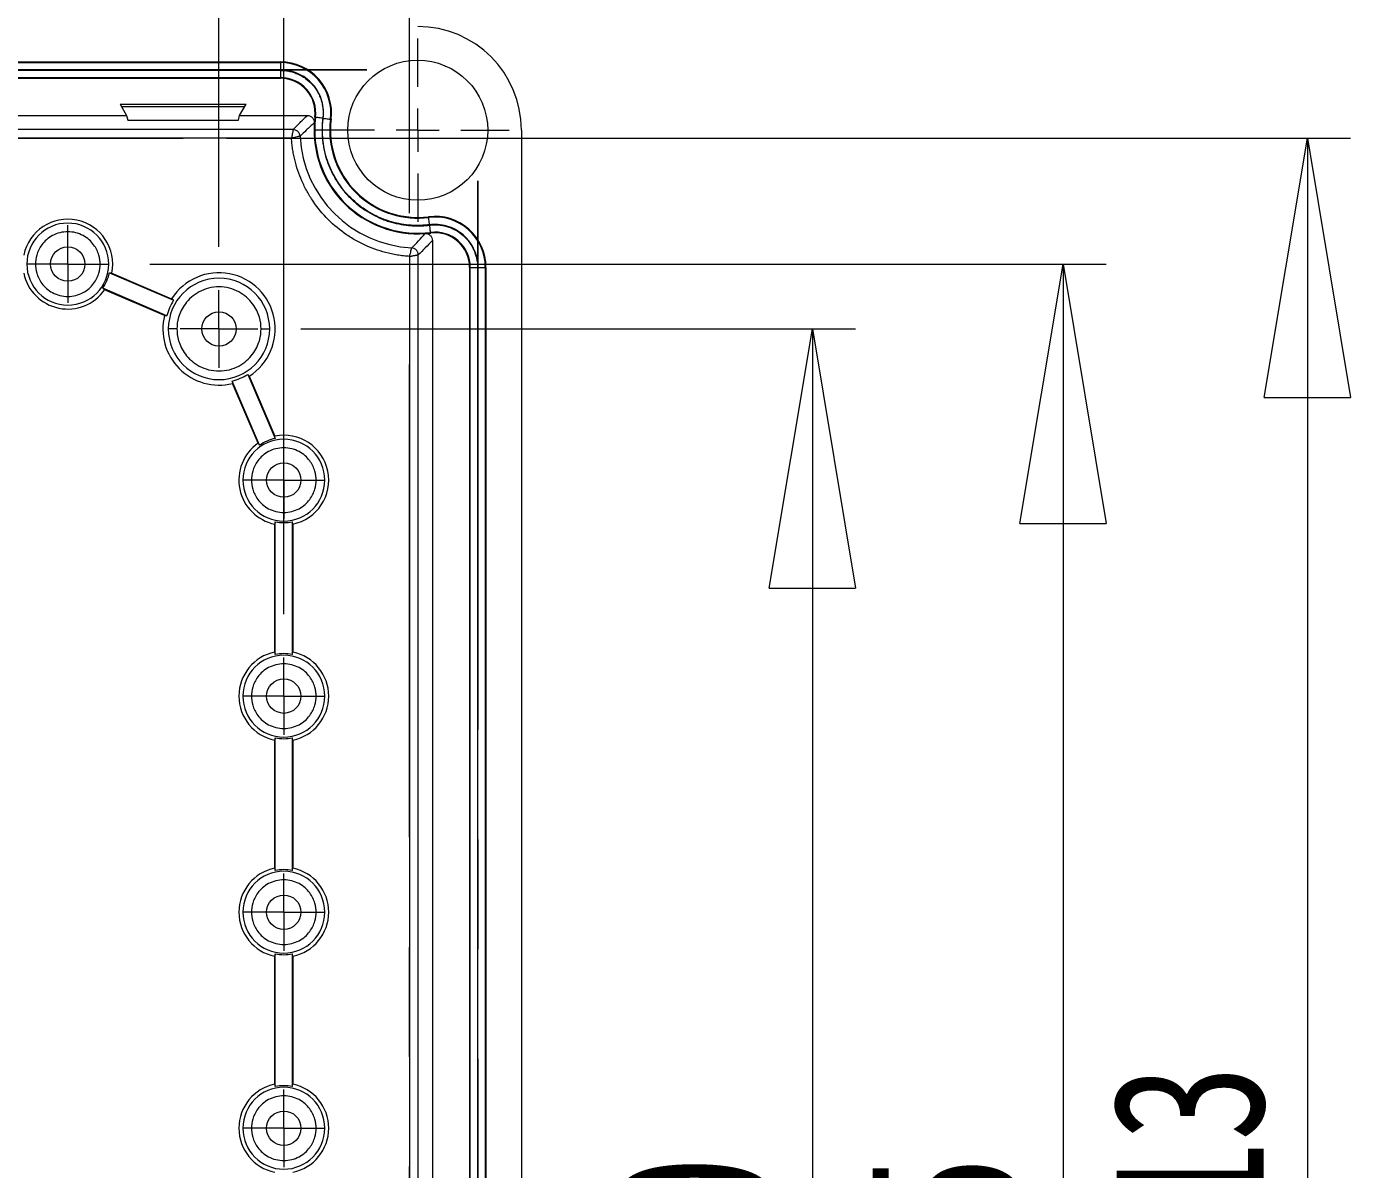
# Model space of a CAD drawing. Header units: millimetres. Extents: x 5 to 415, y 4 to 292.
# Drawn here: x 320.31 to 350.95, y 215.67 to 242.13 of the extents above; entities that cross this region are included whole.
import ezdxf

# ---------------------------------------------------------------- set-up
doc = ezdxf.new("R2010")
doc.units = ezdxf.units.MM
doc.linetypes.add('CENTERX2', pattern=[20.32, 12.7, -2.54, 2.54, -2.54])
doc.styles.add('SLDTEXTSTYLE0', font='TXT', dxfattribs={"width": 0.75})
doc.dimstyles.new('SLDDIMSTYLE0', dxfattribs={"dimtxt": 3.5, "dimasz": 6, "dimexe": 0, "dimexo": 0.0625, "dimgap": 0.875, "dimtad": 1, "dimlfac": 5, "dimrnd": 1e-09, "dimzin": 12, "dimdsep": 46, "dimtxsty": 'SLDTEXTSTYLE0', "dimblk1": 'CLOSED', "dimblk2": 'CLOSED', "dimsah": 1, "dimcen": 0.09, "dimadec": 0, "dimazin": 3, "dimtfac": 1, "dimtofl": 0, "dimtmove": 0, "dimatfit": 3, "dimldrblk": 'CLOSED', "dimfxl": 1, "dimfrac": 2, "dimtolj": 1, "dimtzin": 12, "dimarcsym": 0})

# ---------------------------------------------------------------- blocks, each defined once
blk = doc.blocks.new('_CLOSED')
at = {"color": 0, "linetype": 'ByBlock', "lineweight": -2}
for p, q in [((-1, 0.166667), (0, 0)), ((-1, 0.166667), (-1, -0.166667)), ((0, 0), (-1, -0.166667)), ((0, 0), (-1, 0))]:
    blk.add_line(p, q, dxfattribs=at)
blk = doc.blocks.new('_D_2')
at = {"color": 7, "linetype": 'Continuous', "lineweight": 0}
for p, q in [((278.349, 237.81), (278.349, 254.452)), ((329.174, 237.81), (329.174, 254.452)), ((278.349, 253.452), (329.174, 253.452))]:
    blk.add_line(p, q, dxfattribs=at)
at = {"color": 7, "linetype": 'Continuous', "lineweight": 0, "xscale": 6, "yscale": 6, "rotation": 180.0000000000004}
blk.add_blockref('_CLOSED', (278.349, 253.452, 7.27), dxfattribs=at)
at = {"color": 7, "linetype": 'Continuous', "lineweight": 0, "xscale": 6, "yscale": 6}
blk.add_blockref('_CLOSED', (329.174, 253.452, 7.27), dxfattribs=at)
at = {"color": 7, "linetype": 'Continuous', "lineweight": 0, "insert": (296.944, 257.964), "char_height": 3.5, "attachment_point": 1, "style": 'SLDTEXTSTYLE0'}
blk.add_mtext('254.13', dxfattribs=at)
blk = doc.blocks.new('_D_3')
at = {"color": 7, "linetype": 'Continuous', "lineweight": 0}
for p, q in [((324.935, 239.544), (350.954, 239.544)), ((349.954, 239.544), (349.954, 188.719)), ((324.935, 188.719), (350.954, 188.719))]:
    blk.add_line(p, q, dxfattribs=at)
at = {"color": 7, "linetype": 'Continuous', "lineweight": 0, "xscale": 6, "yscale": 6}
for p, rotation in [((349.954, 239.544, 7.27), 90.0000000000004), ((349.954, 188.719, 7.27), 270.0000000000004)]:
    blk.add_blockref('_CLOSED', p, dxfattribs=dict(at, rotation=rotation))
at = {"color": 7, "linetype": 'Continuous', "lineweight": 0, "insert": (345.442, 207.397), "char_height": 3.5, "attachment_point": 1, "rotation": 90, "style": 'SLDTEXTSTYLE0'}
blk.add_mtext('254.13', dxfattribs=at)
blk = doc.blocks.new('_D_4')
at = {"color": 7, "linetype": 'Continuous', "lineweight": 0}
for p, q in [((281.261, 228.529), (281.261, 249.833)), ((326.261, 228.529), (326.261, 249.833)), ((281.261, 248.833), (326.261, 248.833))]:
    blk.add_line(p, q, dxfattribs=at)
at = {"color": 7, "linetype": 'Continuous', "lineweight": 0, "xscale": 6, "yscale": 6, "rotation": 180.0000000000004}
blk.add_blockref('_CLOSED', (281.261, 248.833, 7.27), dxfattribs=at)
at = {"color": 7, "linetype": 'Continuous', "lineweight": 0, "xscale": 6, "yscale": 6}
blk.add_blockref('_CLOSED', (326.261, 248.833, 7.27), dxfattribs=at)
at = {"color": 7, "linetype": 'Continuous', "lineweight": 0, "insert": (300.177, 253.345), "char_height": 3.5, "attachment_point": 1, "style": 'SLDTEXTSTYLE0'}
blk.add_mtext('225', dxfattribs=at)
blk = doc.blocks.new('_D_5')
at = {"color": 7, "linetype": 'Continuous', "lineweight": 0}
for p, q in [((282.761, 237.029), (282.761, 245.043)), ((324.761, 237.029), (324.761, 245.043)), ((282.761, 244.043), (324.761, 244.043))]:
    blk.add_line(p, q, dxfattribs=at)
at = {"color": 7, "linetype": 'Continuous', "lineweight": 0, "xscale": 6, "yscale": 6, "rotation": 180.0000000000004}
blk.add_blockref('_CLOSED', (282.761, 244.043, 7.27), dxfattribs=at)
at = {"color": 7, "linetype": 'Continuous', "lineweight": 0, "xscale": 6, "yscale": 6}
blk.add_blockref('_CLOSED', (324.761, 244.043, 7.27), dxfattribs=at)
at = {"color": 7, "linetype": 'Continuous', "lineweight": 0, "insert": (300.177, 248.555), "char_height": 3.5, "attachment_point": 1, "style": 'SLDTEXTSTYLE0'}
blk.add_mtext('210', dxfattribs=at)
blk = doc.blocks.new('_D_6')
at = {"color": 7, "linetype": 'Continuous', "lineweight": 0}
for p, q in [((323.159, 236.631), (345.301, 236.631)), ((344.301, 236.631), (344.301, 191.631)), ((323.159, 191.631), (345.301, 191.631))]:
    blk.add_line(p, q, dxfattribs=at)
at = {"color": 7, "linetype": 'Continuous', "lineweight": 0, "xscale": 6, "yscale": 6}
for p, rotation in [((344.301, 236.631, 7.27), 90.0000000000004), ((344.301, 191.631, 7.27), 270.0000000000004)]:
    blk.add_blockref('_CLOSED', p, dxfattribs=dict(at, rotation=rotation))
at = {"color": 7, "linetype": 'Continuous', "lineweight": 0, "insert": (339.789, 210.63), "char_height": 3.5, "attachment_point": 1, "rotation": 90, "style": 'SLDTEXTSTYLE0'}
blk.add_mtext('225', dxfattribs=at)
blk = doc.blocks.new('_D_7')
at = {"color": 7, "linetype": 'Continuous', "lineweight": 0}
for p, q in [((326.659, 235.131), (339.496, 235.131)), ((338.496, 235.131), (338.496, 193.131)), ((326.659, 193.131), (339.496, 193.131))]:
    blk.add_line(p, q, dxfattribs=at)
at = {"color": 7, "linetype": 'Continuous', "lineweight": 0, "xscale": 6, "yscale": 6}
for p, rotation in [((338.496, 235.131, 7.27), 90.0000000000004), ((338.496, 193.131, 7.27), 270.0000000000004)]:
    blk.add_blockref('_CLOSED', p, dxfattribs=dict(at, rotation=rotation))
at = {"color": 7, "linetype": 'Continuous', "lineweight": 0, "insert": (333.984, 210.63), "char_height": 3.5, "attachment_point": 1, "rotation": 90, "style": 'SLDTEXTSTYLE0'}
blk.add_mtext('210', dxfattribs=at)
blk = doc.blocks.new('SW_CENTERMARKSYMBOL_5')
at = {"color": 0, "linetype": 'Continuous', "lineweight": 0}
for p, q in [((0, 1), (0, 2.12)), ((0, 0), (0, 0.5)), ((-1, 0), (-2.12, 0)), ((0, 0), (-0.5, 0)), ((0, 0), (0, -0.5)), ((0, 0), (0.5, 0)), ((1, 0), (2.12, 0)), ((0, -1), (0, -2.12))]:
    blk.add_line(p, q, dxfattribs=at)
blk = doc.blocks.new('SW_CENTERMARKSYMBOL_37')
at = {"color": 0, "linetype": 'Continuous', "lineweight": 0}
for p, q in [((0, 0.5), (0, 0.898)), ((0, 0), (0, 0.5)), ((-0.5, 0), (-0.898, 0)), ((0, 0), (-0.5, 0)), ((0, 0), (0, -0.5)), ((0, 0), (0.5, 0)), ((0.5, 0), (0.898, 0)), ((0, -0.5), (0, -0.898))]:
    blk.add_line(p, q, dxfattribs=at)
blk = doc.blocks.new('SW_CENTERMARKSYMBOL_38')
at = {"color": 0, "linetype": 'Continuous', "lineweight": 0}
for p, q in [((0, 0.5), (0, 0.898)), ((0, 0), (0, 0.5)), ((-0.5, 0), (-0.898, 0)), ((0, 0), (-0.5, 0)), ((0, 0), (0, -0.5)), ((0, 0), (0.5, 0)), ((0.5, 0), (0.898, 0)), ((0, -0.5), (0, -0.898))]:
    blk.add_line(p, q, dxfattribs=at)
blk = doc.blocks.new('SW_CENTERMARKSYMBOL_39')
at = {"color": 0, "linetype": 'Continuous', "lineweight": 0}
for p, q in [((0, 0.5), (0, 0.898)), ((0, 0), (0, 0.5)), ((-0.5, 0), (-0.898, 0)), ((0, 0), (-0.5, 0)), ((0, 0), (0, -0.5)), ((0, 0), (0.5, 0)), ((0.5, 0), (0.898, 0)), ((0, -0.5), (0, -0.898))]:
    blk.add_line(p, q, dxfattribs=at)
blk = doc.blocks.new('SW_CENTERMARKSYMBOL_40')
at = {"color": 0, "linetype": 'Continuous', "lineweight": 0}
for p, q in [((0, 0.5), (0, 0.898)), ((0, 0), (0, 0.5)), ((-0.5, 0), (-0.898, 0)), ((0, 0), (-0.5, 0)), ((0, 0), (0, -0.5)), ((0, 0), (0.5, 0)), ((0.5, 0), (0.898, 0)), ((0, -0.5), (0, -0.898))]:
    blk.add_line(p, q, dxfattribs=at)
blk = doc.blocks.new('SW_CENTERMARKSYMBOL_41')
at = {"color": 0, "linetype": 'Continuous', "lineweight": 0}
for p, q in [((0, 0.5), (0, 0.898)), ((0, 0), (0, 0.5)), ((-0.5, 0), (-0.898, 0)), ((0, 0), (-0.5, 0)), ((0, 0), (0, -0.5)), ((0, 0), (0.5, 0)), ((0.5, 0), (0.898, 0)), ((0, -0.5), (0, -0.898))]:
    blk.add_line(p, q, dxfattribs=at)
blk = doc.blocks.new('SW_CENTERMARKSYMBOL_42')
at = {"color": 0, "linetype": 'Continuous', "lineweight": 0}
for p, q in [((0, 0.5), (0, 0.898)), ((0, 0), (0, 0.5)), ((-0.5, 0), (-0.898, 0)), ((0, 0), (-0.5, 0)), ((0, 0), (0, -0.5)), ((0, 0), (0.5, 0)), ((0.5, 0), (0.898, 0)), ((0, -0.5), (0, -0.898))]:
    blk.add_line(p, q, dxfattribs=at)

msp = doc.modelspace()

# ---------------------------------------------------------------- linework, layer by layer
at = {"color": 7, "linetype": 'Continuous', "lineweight": 15}
for p, q in [((281.3363, 241.3111), (326.1865, 241.3111)), ((281.3363, 241.2959), (326.1865, 241.2959)), ((326.1865, 241.2959), (326.1865, 241.3111)), ((326.1865, 241.2959), (326.1865, 241.126)), ((326.1865, 241.126), (281.3363, 241.126)), ((281.3363, 241.1163), (326.1865, 241.1163)), ((326.1865, 240.9464), (281.3363, 240.9464)), ((281.3363, 240.9311), (326.1865, 240.9311)), ((326.1865, 241.1163), (326.1865, 240.9464)), ((326.1865, 240.9464), (326.1865, 240.9311)), ((322.4706, 240.3311), (325.3895, 240.3311)), ((322.4706, 240.3311), (322.6207, 240.0711)), ((325.2393, 240.0711), (325.3895, 240.3311)), ((284.902, 240.0711), (322.6207, 240.0711)), ((322.5009, 240.2788), (325.3592, 240.2788)), ((322.6207, 240.0711), (322.651, 239.9664)), ((325.2091, 239.9664), (325.2393, 240.0711)), ((325.2393, 240.0711), (326.8077, 240.0711)), ((326.9802, 240.0311), (326.9953, 240.0292)), ((327.3572, 239.9836), (327.3421, 239.9855)), ((326.4777, 239.7436), (281.0451, 239.7436)), ((322.651, 239.9664), (325.2091, 239.9664)), ((331.7614, 239.7311), (331.7614, 188.5311)), ((326.4399, 239.5437), (281.0829, 239.5437)), ((329.6158, 237.7119), (329.6139, 237.727)), ((329.6595, 237.3651), (329.6614, 237.35)), ((329.7014, 237.1775), (329.7014, 191.0848)), ((329.1739, 236.8097), (329.1739, 191.4526)), ((329.3739, 191.4149), (329.3739, 236.8474)), ((322.2803, 236.4229), (322.225, 236.4315)), ((322.225, 236.4315), (323.7094, 235.7953)), ((322.2803, 236.4229), (323.6649, 235.8295)), ((330.5614, 236.5562), (330.5614, 191.706)), ((330.5614, 236.5562), (330.5766, 236.5562)), ((330.5766, 191.706), (330.5766, 236.5562)), ((330.5766, 236.5562), (330.7465, 236.5562)), ((330.7465, 236.5562), (330.7465, 191.706)), ((330.7563, 191.706), (330.7563, 236.5562)), ((330.7563, 236.5562), (330.9262, 236.5562)), ((330.9262, 236.5562), (330.9262, 191.706)), ((330.9414, 236.5562), (330.9262, 236.5562)), ((330.9414, 236.5562), (330.9414, 191.706)), ((322.0705, 236.0711), (322.1149, 236.0369)), ((323.555, 235.4349), (322.0705, 236.0711)), ((323.4995, 235.4435), (322.1149, 236.0369)), ((323.7094, 235.7953), (323.6649, 235.8295)), ((323.4995, 235.4435), (323.555, 235.4349)), ((325.0651, 233.9247), (325.0737, 233.8692)), ((325.7013, 232.4403), (325.0651, 233.9247)), ((325.6671, 232.4846), (325.0737, 233.8692)), ((325.4598, 234.0347), (325.4255, 234.0792)), ((325.4255, 234.0792), (326.0617, 232.5947)), ((325.4598, 234.0347), (326.0532, 232.6501)), ((326.0617, 232.5947), (326.0532, 232.6501)), ((325.6671, 232.4846), (325.7013, 232.4403)), ((326.0653, 230.6668), (326.0514, 230.6126)), ((326.0514, 227.6497), (326.0514, 230.6126)), ((326.0653, 227.5955), (326.0653, 230.6668)), ((326.4714, 230.6126), (326.4574, 230.6668)), ((326.4574, 230.6668), (326.4574, 227.5955)), ((326.4714, 230.6126), (326.4714, 227.6497)), ((326.0514, 227.6497), (326.0653, 227.5955)), ((326.4574, 227.5955), (326.4714, 227.6497)), ((326.0653, 225.6668), (326.0514, 225.6126)), ((326.0514, 222.6497), (326.0514, 225.6126)), ((326.0653, 222.5955), (326.0653, 225.6668)), ((326.4714, 225.6126), (326.4574, 225.6668)), ((326.4574, 225.6668), (326.4574, 222.5955)), ((326.4714, 225.6126), (326.4714, 222.6497)), ((326.0514, 222.6497), (326.0653, 222.5955)), ((326.4574, 222.5955), (326.4714, 222.6497)), ((326.0653, 220.6668), (326.0514, 220.6126)), ((326.0514, 217.6497), (326.0514, 220.6126)), ((326.0653, 217.5955), (326.0653, 220.6668)), ((326.4714, 220.6126), (326.4574, 220.6668)), ((326.4574, 220.6668), (326.4574, 217.5955)), ((326.4714, 220.6126), (326.4714, 217.6497)), ((326.0514, 217.6497), (326.0653, 217.5955)), ((326.4574, 217.5955), (326.4714, 217.6497))]:
    msp.add_line(p, q, dxfattribs=at)
at = {"color": 7, "linetype": 'CENTERX2', "lineweight": 0}
for p, q in [((328.1865, 241.126), (279.3363, 241.126)), ((328.1865, 241.1163), (279.3363, 241.1163)), ((292.6745, 239.5437), (323.935, 239.5437)), ((330.7465, 238.5562), (330.7465, 189.706)), ((330.7563, 238.5562), (330.7563, 189.706)), ((329.1739, 203.0443), (329.1739, 234.3048))]:
    msp.add_line(p, q, dxfattribs=at)
at = {"color": 7, "linetype": 'Continuous', "lineweight": 15}
for centre, radius in [((329.3614, 239.7311), 1.62), ((321.2614, 236.6311), 0.3976), ((324.7614, 235.1311), 0.3976), ((326.2614, 231.6311), 0.3976), ((326.2614, 226.6311), 0.3976), ((326.2614, 221.6311), 0.3976), ((326.2614, 216.6311), 0.3976)]:
    msp.add_circle(centre, radius, dxfattribs=at)
for centre, radius, start, end in [((329.3614, 239.7311), 2.4, 0, 90), ((326.1865, 240.1311), 1.18, 352.81924, 90), ((326.1865, 240.1311), 1.1648, 352.81924, 90), ((326.1865, 240.1311), 0.8152, 352.81924, 90), ((326.1865, 240.1311), 0.8, 352.81924, 90), ((329.3614, 239.7311), 2.4, 172.81924, 175.96746), ((329.3614, 239.7311), 2.3848, 172.81924, 180), ((329.3614, 239.7311), 2.0352, 172.81924, 180), ((329.3614, 239.7311), 2.02, 172.81924, 277.18076), ((329.3614, 239.7311), 2.4, 175.96748, 274.03252), ((329.3614, 239.7311), 2.3848, 180, 277.18076), ((329.3614, 239.7311), 2.0352, 180, 277.18076), ((329.3614, 239.7311), 2.7275, 182.92795, 267.07205), ((321.2614, 236.6311), 1.04, 348.45085, 168.35056), ((321.2614, 236.6311), 0.9481, 360, 180), ((329.7614, 236.5562), 1.18, 360, 97.18076), ((329.7614, 236.5562), 1.1648, 360, 97.18076), ((329.3614, 239.7311), 2.4, 274.03252, 277.18076), ((329.7614, 236.5562), 0.8152, 0, 97.18076), ((329.7614, 236.5562), 0.8, 0, 97.18076), ((321.2614, 236.6311), 0.9481, 180, 360), ((321.2614, 236.6311), 1.04, 191.64944, 325.15197), ((321.2614, 236.6311), 0.9841, 325.31055, 348.29227), ((324.7614, 235.1311), 1.1732, 360, 180), ((324.7614, 235.1311), 1.3, 302.4948, 147.5052), ((324.7614, 235.1311), 1.2441, 147.73508, 165.86774), ((324.7614, 235.1311), 1.3, 166.09761, 283.90239), ((324.7614, 235.1311), 1.1732, 180, 360), ((324.7614, 235.1311), 1.2441, 284.13226, 302.26492), ((326.2614, 231.6311), 1.04, 281.64944, 101.54915), ((326.2614, 231.6311), 1.04, 124.84803, 258.35056), ((326.2614, 231.6311), 0.9481, 360, 180), ((326.2614, 231.6311), 0.9841, 101.70773, 124.68945), ((326.2614, 231.6311), 0.9481, 180, 360), ((326.2614, 231.6311), 0.9841, 258.50914, 281.49086), ((326.2614, 226.6311), 1.04, 101.64944, 258.35056), ((326.2614, 226.6311), 0.9481, 360, 180), ((326.2614, 226.6311), 0.9841, 78.50914, 101.49086), ((326.2614, 226.6311), 1.04, 281.64944, 78.35056), ((326.2614, 226.6311), 0.9481, 180, 360), ((326.2614, 226.6311), 0.9841, 258.50914, 281.49086), ((326.2614, 221.6311), 1.04, 101.64944, 258.35056), ((326.2614, 221.6311), 0.9481, 360, 180), ((326.2614, 221.6311), 0.9841, 78.50914, 101.49086), ((326.2614, 221.6311), 1.04, 281.64944, 78.35056), ((326.2614, 221.6311), 0.9481, 180, 360), ((326.2614, 221.6311), 0.9841, 258.50914, 281.49086), ((326.2614, 216.6311), 1.04, 101.64944, 258.35056), ((326.2614, 216.6311), 0.9841, 78.50914, 101.49086), ((326.2614, 216.6311), 1.04, 281.64944, 78.35056), ((326.2614, 216.6311), 0.9481, 360, 180), ((326.2614, 216.6311), 0.9481, 180, 360)]:
    msp.add_arc(centre, radius, start, end, dxfattribs=at)
for points, knots in [([(327.1736, 240.0068), (327.1813, 240.0685), (327.1836, 240.1336), (327.1742, 240.2676), (327.1626, 240.3364), (327.1234, 240.4734), (327.0958, 240.5414), (327.0252, 240.6713), (326.9821, 240.7331), (326.8831, 240.8453), (326.8272, 240.8958), (326.7072, 240.9821), (326.6431, 241.0179), (326.5122, 241.0739), (326.4453, 241.0941), (326.3135, 241.1202), (326.2487, 241.126), (326.1865, 241.126)], [0, 0, 0, 0, 0.125, 0.125, 0.25, 0.25, 0.375, 0.375, 0.5, 0.5, 0.625, 0.625, 0.75, 0.75, 0.875, 0.875, 1, 1, 1, 1]), ([(326.1865, 241.1163), (326.1993, 241.1161), (326.225, 241.1158), (326.2634, 241.1135), (326.3016, 241.1098), (326.3397, 241.1045), (326.3987, 241.0941), (326.4778, 241.0741), (326.5761, 241.038), (326.6715, 240.9909), (326.7944, 240.9123), (326.9316, 240.7883), (327.0375, 240.6367), (327.1001, 240.505), (327.1349, 240.4044), (327.1585, 240.3023), (327.1694, 240.2129), (327.1722, 240.1359), (327.1707, 240.0718), (327.1661, 240.0293), (327.1639, 240.008)], [0, 0, 0, 0, 0.0230759, 0.046094, 0.0690893, 0.092097, 0.115152, 0.1767311, 0.2383741, 0.302987, 0.3676641, 0.5000063, 0.6323485, 0.6969614, 0.7616385, 0.8232176, 0.8848606, 0.9232243, 0.9615498, 1, 1, 1, 1]), ([(326.4777, 239.7436), (326.4996, 239.7665), (326.5428, 239.8118), (326.6089, 239.8789), (326.6749, 239.9444), (326.7408, 240.0083), (326.7856, 240.0504), (326.8077, 240.0711)], [0, 0, 0, 0, 0.2097141, 0.4145711, 0.6145711, 0.809714, 1, 1, 1, 1]), ([(326.8077, 240.0711), (326.8298, 240.0711), (326.8515, 240.0666), (326.8916, 240.0491), (326.9099, 240.0362), (326.9396, 240.0043), (326.9512, 239.9852), (326.9658, 239.9441), (326.9689, 239.9219), (326.9673, 239.8999)], [0, 0, 0, 0, 0.25, 0.25, 0.5, 0.5, 0.75, 0.75, 1, 1, 1, 1]), ([(327.1639, 240.008), (327.1443, 240.0105), (327.1233, 240.0131), (327.0826, 240.0182), (327.063, 240.0207), (327.0304, 240.0248), (327.0174, 240.0265), (327.0002, 240.0286), (326.996, 240.0292), (326.9953, 240.0292)], [0, 0, 0, 0, 0.25, 0.25, 0.5, 0.5, 0.75, 0.75, 1, 1, 1, 1]), ([(327.1639, 240.008), (327.1612, 239.985), (327.1558, 239.9391), (327.1505, 239.8699), (327.1471, 239.8006), (327.1467, 239.7543), (327.1465, 239.7311)], [0, 0, 0, 0, 0.2501225, 0.5, 0.7498775, 1, 1, 1, 1]), ([(327.1563, 239.7311), (327.1565, 239.7542), (327.1569, 239.8002), (327.1603, 239.8693), (327.1655, 239.9381), (327.1709, 239.9839), (327.1736, 240.0068)], [0, 0, 0, 0, 0.2501225, 0.5, 0.7498775, 1, 1, 1, 1]), ([(327.1736, 240.0068), (327.1931, 240.0043), (327.2141, 240.0017), (327.2548, 239.9966), (327.2744, 239.9941), (327.3071, 239.99), (327.32, 239.9883), (327.3372, 239.9862), (327.3414, 239.9856), (327.3421, 239.9855)], [0, 0, 0, 0, 0.25, 0.25, 0.5, 0.5, 0.75, 0.75, 1, 1, 1, 1]), ([(326.4777, 239.7436), (326.4776, 239.7434), (326.4775, 239.7429), (326.477, 239.7401), (326.4762, 239.7358), (326.475, 239.7298), (326.4731, 239.7195), (326.4697, 239.7018), (326.4647, 239.6752), (326.4588, 239.6444), (326.4531, 239.6141), (326.4467, 239.5799), (326.4424, 239.5571), (326.4399, 239.5437)], [0, 0, 0, 0, 0.0567392, 0.1139451, 0.1716337, 0.2298205, 0.2885208, 0.4134856, 0.5459618, 0.6555722, 0.7780548, 0.869209, 1, 1, 1, 1]), ([(326.6374, 239.5918), (326.6365, 239.6102), (326.6322, 239.6297), (326.6156, 239.6671), (326.6033, 239.6849), (326.5724, 239.7143), (326.554, 239.7257), (326.5157, 239.7404), (326.496, 239.7436), (326.4777, 239.7436)], [0, 0, 0, 0, 0.25, 0.25, 0.5, 0.5, 0.75, 0.75, 1, 1, 1, 1]), ([(327.1465, 239.7311), (327.1268, 239.7311), (327.1057, 239.7311), (327.0646, 239.7311), (327.0449, 239.7311), (327.0119, 239.7311), (326.9988, 239.7311), (326.9815, 239.7311), (326.9773, 239.7311), (326.9766, 239.7311)], [0, 0, 0, 0, 0.25, 0.25, 0.5, 0.5, 0.75, 0.75, 1, 1, 1, 1]), ([(327.1465, 239.7311), (327.1467, 239.7105), (327.147, 239.6693), (327.1497, 239.6076), (327.1539, 239.546), (327.16, 239.4846), (327.1677, 239.4234), (327.1771, 239.3624), (327.1984, 239.246), (327.2413, 239.0762), (327.3084, 238.8935), (327.3742, 238.7506), (327.4497, 238.6074), (327.5599, 238.4348), (327.7157, 238.2418), (327.8933, 238.0665), (328.0894, 237.9122), (328.3003, 237.7817), (328.4854, 237.694), (328.6369, 237.6369), (328.7869, 237.5896), (328.9766, 237.5458), (329.1657, 237.5227), (329.3147, 237.5158), (329.4228, 237.5163), (329.5307, 237.5216), (329.6024, 237.5296), (329.6382, 237.5336)], [0, 0, 0, 0, 0.0164786, 0.0329239, 0.0493489, 0.0657664, 0.082189, 0.0986297, 0.1151011, 0.1766686, 0.2382645, 0.2702699, 0.3023036, 0.3675154, 0.43355, 0.5000038, 0.5664575, 0.6324921, 0.6977039, 0.7297094, 0.761743, 0.8233105, 0.8849064, 0.9136979, 0.9424316, 0.9711761, 1, 1, 1, 1]), ([(329.637, 237.5433), (329.5003, 237.5261), (329.356, 237.521), (329.059, 237.5418), (328.9064, 237.5677), (328.6028, 237.6546), (328.452, 237.7156), (328.1642, 237.8721), (328.0273, 237.9676), (327.7784, 238.187), (327.6665, 238.311), (327.4753, 238.577), (327.3959, 238.719), (327.2718, 239.0093), (327.227, 239.1575), (327.1693, 239.4495), (327.1563, 239.5933), (327.1563, 239.7311)], [0, 0, 0, 0, 0.125, 0.125, 0.25, 0.25, 0.375, 0.375, 0.5, 0.5, 0.625, 0.625, 0.75, 0.75, 0.875, 0.875, 1, 1, 1, 1]), ([(327.3262, 239.7311), (327.3255, 239.7311), (327.3212, 239.7311), (327.3039, 239.7311), (327.2908, 239.7311), (327.2579, 239.7311), (327.2381, 239.7311), (327.1971, 239.7311), (327.1759, 239.7311), (327.1563, 239.7311)], [0, 0, 0, 0, 0.25, 0.25, 0.5, 0.5, 0.75, 0.75, 1, 1, 1, 1]), ([(326.6374, 239.5918), (326.6369, 239.5917), (326.6289, 239.5898), (326.6034, 239.5838), (326.5864, 239.5798), (326.5482, 239.5706), (326.5277, 239.5656), (326.4845, 239.5549), (326.4622, 239.5494), (326.4399, 239.5437)], [0, 0, 0, 0, 0.25, 0.25, 0.5, 0.5, 0.75, 0.75, 1, 1, 1, 1]), ([(329.1739, 236.8097), (329.1502, 236.8114), (329.1029, 236.8147), (329.0321, 236.822), (328.9616, 236.8308), (328.8914, 236.8413), (328.8214, 236.8536), (328.7517, 236.8676), (328.6205, 236.8972), (328.4299, 236.9516), (328.1831, 237.0469), (327.943, 237.1654), (327.6331, 237.356), (327.2791, 237.6488), (326.9863, 238.0028), (326.7956, 238.3127), (326.6771, 238.5528), (326.5819, 238.7997), (326.5225, 239.0073), (326.4866, 239.1735), (326.4655, 239.2961), (326.4494, 239.4195), (326.4431, 239.5022), (326.4399, 239.5437)], [0, 0, 0, 0, 0.0168703, 0.0337147, 0.0505431, 0.0673655, 0.0841918, 0.1010319, 0.1178959, 0.1797823, 0.2416933, 0.3057284, 0.3697891, 0.5000029, 0.6302168, 0.6942518, 0.7583125, 0.8201989, 0.8821099, 0.9115952, 0.9410364, 0.9704869, 1, 1, 1, 1]), ([(329.637, 237.5433), (329.6346, 237.5628), (329.6319, 237.5838), (329.6268, 237.6246), (329.6243, 237.6441), (329.6202, 237.6768), (329.6186, 237.6898), (329.6164, 237.707), (329.6159, 237.7112), (329.6158, 237.7119)], [0, 0, 0, 0, 0.25, 0.25, 0.5, 0.5, 0.75, 0.75, 1, 1, 1, 1]), ([(330.7563, 236.5562), (330.7563, 236.6184), (330.7504, 236.6833), (330.7243, 236.8151), (330.7041, 236.8819), (330.6481, 237.0129), (330.6123, 237.077), (330.526, 237.197), (330.4756, 237.2529), (330.3633, 237.3519), (330.3015, 237.395), (330.1716, 237.4656), (330.1036, 237.4931), (329.9667, 237.5323), (329.8978, 237.544), (329.7638, 237.5534), (329.6987, 237.5511), (329.637, 237.5433)], [0, 0, 0, 0, 0.125, 0.125, 0.25, 0.25, 0.375, 0.375, 0.5, 0.5, 0.625, 0.625, 0.75, 0.75, 0.875, 0.875, 1, 1, 1, 1]), ([(329.6382, 237.5336), (329.651, 237.5351), (329.6765, 237.538), (329.7149, 237.5405), (329.7533, 237.5416), (329.7917, 237.5411), (329.8515, 237.5381), (329.9325, 237.5282), (330.0345, 237.5047), (330.1352, 237.4699), (330.2669, 237.4073), (330.4185, 237.3014), (330.5425, 237.1642), (330.6211, 237.0413), (330.6682, 236.9459), (330.7043, 236.8476), (330.7264, 236.7602), (330.7388, 236.6842), (330.7453, 236.6204), (330.7461, 236.5776), (330.7465, 236.5562)], [0, 0, 0, 0, 0.0230759, 0.046094, 0.0690893, 0.092097, 0.115152, 0.1767311, 0.2383741, 0.302987, 0.3676641, 0.5000063, 0.6323485, 0.6969614, 0.7616385, 0.8232176, 0.8848606, 0.9232243, 0.9615498, 1, 1, 1, 1]), ([(329.6595, 237.3651), (329.6594, 237.3658), (329.6589, 237.37), (329.6567, 237.3871), (329.6551, 237.4001), (329.6509, 237.4328), (329.6485, 237.4524), (329.6433, 237.4931), (329.6407, 237.5141), (329.6382, 237.5336)], [0, 0, 0, 0, 0.25, 0.25, 0.5, 0.5, 0.75, 0.75, 1, 1, 1, 1]), ([(322.01, 236.6311), (322.01, 236.6935), (322.0024, 236.7641), (321.9577, 236.9174), (321.9202, 237.0005), (321.8303, 237.1202), (321.7948, 237.1592), (321.7124, 237.2311), (321.6655, 237.2641), (321.5619, 237.3193), (321.5052, 237.3416), (321.3861, 237.3718), (321.3238, 237.3798), (321.199, 237.3798), (321.1366, 237.3718), (321.0176, 237.3416), (320.9609, 237.3193), (320.8573, 237.2641), (320.8104, 237.2311), (320.7279, 237.1592), (320.6924, 237.1202), (320.6026, 237.0005), (320.5651, 236.9174), (320.5204, 236.7641), (320.5128, 236.6935), (320.5128, 236.6311)], [0, 0, 0, 0, 0.125, 0.125, 0.25, 0.25, 0.3125, 0.3125, 0.375, 0.375, 0.4375, 0.4375, 0.5, 0.5, 0.5625, 0.5625, 0.625, 0.625, 0.6875, 0.6875, 0.75, 0.75, 0.875, 0.875, 1, 1, 1, 1]), ([(329.5302, 237.3371), (329.5522, 237.3386), (329.5741, 237.3356), (329.6154, 237.321), (329.6345, 237.3094), (329.6664, 237.2797), (329.6793, 237.2614), (329.6968, 237.2215), (329.7014, 237.1996), (329.7014, 237.1775)], [0, 0, 0, 0, 0.25, 0.25, 0.5, 0.5, 0.75, 0.75, 1, 1, 1, 1]), ([(329.1739, 236.8097), (329.1796, 236.832), (329.1852, 236.8543), (329.1959, 236.8974), (329.2009, 236.9179), (329.21, 236.9561), (329.2141, 236.9731), (329.2201, 236.9986), (329.2219, 237.0066), (329.2221, 237.0072)], [0, 0, 0, 0, 0.25, 0.25, 0.5, 0.5, 0.75, 0.75, 1, 1, 1, 1]), ([(329.3739, 236.8474), (329.3739, 236.8658), (329.3706, 236.8855), (329.3559, 236.9237), (329.3445, 236.9422), (329.3152, 236.973), (329.2974, 236.9854), (329.2599, 237.002), (329.2404, 237.0062), (329.2221, 237.0072)], [0, 0, 0, 0, 0.25, 0.25, 0.5, 0.5, 0.75, 0.75, 1, 1, 1, 1]), ([(320.5128, 236.6311), (320.49, 236.6311), (320.4657, 236.6311), (320.4184, 236.6311), (320.3956, 236.6311), (320.3572, 236.6311), (320.3417, 236.6311), (320.3205, 236.6311), (320.3148, 236.6311), (320.3133, 236.6311)], [0, 0, 0, 0, 0.25, 0.25, 0.5, 0.5, 0.75, 0.75, 1, 1, 1, 1]), ([(320.5128, 236.6311), (320.5128, 236.5688), (320.5204, 236.4982), (320.5651, 236.3449), (320.6026, 236.2618), (320.6924, 236.1421), (320.7279, 236.1031), (320.8104, 236.0312), (320.8573, 235.9982), (320.9609, 235.943), (321.0176, 235.9207), (321.1366, 235.8905), (321.199, 235.8825), (321.3238, 235.8825), (321.3861, 235.8905), (321.5052, 235.9207), (321.5619, 235.943), (321.6655, 235.9982), (321.7124, 236.0312), (321.7948, 236.1031), (321.8303, 236.1421), (321.9202, 236.2618), (321.9577, 236.3449), (322.0024, 236.4982), (322.01, 236.5688), (322.01, 236.6311)], [0, 0, 0, 0, 0.125, 0.125, 0.25, 0.25, 0.3125, 0.3125, 0.375, 0.375, 0.4375, 0.4375, 0.5, 0.5, 0.5625, 0.5625, 0.625, 0.625, 0.6875, 0.6875, 0.75, 0.75, 0.875, 0.875, 1, 1, 1, 1]), ([(322.01, 236.6311), (322.0327, 236.6311), (322.0571, 236.6311), (322.1044, 236.6311), (322.1272, 236.6311), (322.1656, 236.6311), (322.1811, 236.6311), (322.2022, 236.6311), (322.2079, 236.6311), (322.2095, 236.6311)], [0, 0, 0, 0, 0.25, 0.25, 0.5, 0.5, 0.75, 0.75, 1, 1, 1, 1]), ([(329.1739, 236.8097), (329.1805, 236.8109), (329.193, 236.8132), (329.2104, 236.8165), (329.2255, 236.8193), (329.2382, 236.8217), (329.2584, 236.8256), (329.2845, 236.8305), (329.3151, 236.8363), (329.3404, 236.841), (329.3593, 236.8446), (329.3712, 236.8469), (329.373, 236.8472), (329.3739, 236.8474)], [0, 0, 0, 0, 0.0643414, 0.1215721, 0.1716904, 0.2146953, 0.2505858, 0.3815232, 0.49942, 0.6305976, 0.7576661, 0.8807533, 1, 1, 1, 1]), ([(325.735, 235.1311), (325.735, 235.2123), (325.7252, 235.3041), (325.6815, 235.4536), (325.6621, 235.5054), (325.611, 235.6102), (325.5792, 235.6634), (325.5013, 235.7673), (325.4552, 235.8179), (325.348, 235.9115), (325.2869, 235.9543), (325.1522, 236.0262), (325.0785, 236.0552), (324.9236, 236.0945), (324.8425, 236.1048), (324.6802, 236.1048), (324.5991, 236.0945), (324.4443, 236.0552), (324.3706, 236.0262), (324.2358, 235.9543), (324.1748, 235.9115), (324.0676, 235.8179), (324.0214, 235.7673), (323.9435, 235.6634), (323.9118, 235.6102), (323.8606, 235.5054), (323.8412, 235.4536), (323.7976, 235.3041), (323.7877, 235.2123), (323.7877, 235.1311)], [0, 0, 0, 0, 0.125, 0.125, 0.1875, 0.1875, 0.25, 0.25, 0.3125, 0.3125, 0.375, 0.375, 0.4375, 0.4375, 0.5, 0.5, 0.5625, 0.5625, 0.625, 0.625, 0.6875, 0.6875, 0.75, 0.75, 0.8125, 0.8125, 0.875, 0.875, 1, 1, 1, 1]), ([(323.7877, 235.1311), (323.765, 235.1311), (323.7406, 235.1311), (323.6933, 235.1311), (323.6705, 235.1311), (323.6321, 235.1311), (323.6166, 235.1311), (323.5955, 235.1311), (323.5898, 235.1311), (323.5882, 235.1311)], [0, 0, 0, 0, 0.25, 0.25, 0.5, 0.5, 0.75, 0.75, 1, 1, 1, 1]), ([(323.7877, 235.1311), (323.7877, 235.05), (323.7976, 234.9582), (323.8412, 234.8087), (323.8606, 234.7569), (323.9118, 234.652), (323.9435, 234.5989), (324.0214, 234.495), (324.0676, 234.4444), (324.1748, 234.3508), (324.2358, 234.308), (324.3706, 234.2361), (324.4443, 234.2071), (324.5991, 234.1678), (324.6802, 234.1575), (324.8425, 234.1575), (324.9236, 234.1678), (325.0785, 234.2071), (325.1522, 234.2361), (325.2869, 234.308), (325.348, 234.3508), (325.4552, 234.4444), (325.5013, 234.495), (325.5792, 234.5989), (325.611, 234.652), (325.6621, 234.7569), (325.6815, 234.8087), (325.7252, 234.9582), (325.735, 235.05), (325.735, 235.1311)], [0, 0, 0, 0, 0.125, 0.125, 0.1875, 0.1875, 0.25, 0.25, 0.3125, 0.3125, 0.375, 0.375, 0.4375, 0.4375, 0.5, 0.5, 0.5625, 0.5625, 0.625, 0.625, 0.6875, 0.6875, 0.75, 0.75, 0.8125, 0.8125, 0.875, 0.875, 1, 1, 1, 1]), ([(325.735, 235.1311), (325.7578, 235.1311), (325.7821, 235.1311), (325.8294, 235.1311), (325.8522, 235.1311), (325.8906, 235.1311), (325.9061, 235.1311), (325.9273, 235.1311), (325.9329, 235.1311), (325.9345, 235.1311)], [0, 0, 0, 0, 0.25, 0.25, 0.5, 0.5, 0.75, 0.75, 1, 1, 1, 1]), ([(327.01, 231.6311), (327.01, 231.6935), (327.0024, 231.7641), (326.9577, 231.9174), (326.9202, 232.0005), (326.8303, 232.1202), (326.7948, 232.1592), (326.7124, 232.2311), (326.6655, 232.2641), (326.5619, 232.3193), (326.5052, 232.3416), (326.3861, 232.3718), (326.3238, 232.3798), (326.199, 232.3798), (326.1366, 232.3718), (326.0176, 232.3416), (325.9609, 232.3193), (325.8573, 232.2641), (325.8104, 232.2311), (325.7279, 232.1592), (325.6924, 232.1202), (325.6026, 232.0005), (325.5651, 231.9174), (325.5204, 231.7641), (325.5128, 231.6935), (325.5128, 231.6311)], [0, 0, 0, 0, 0.125, 0.125, 0.25, 0.25, 0.3125, 0.3125, 0.375, 0.375, 0.4375, 0.4375, 0.5, 0.5, 0.5625, 0.5625, 0.625, 0.625, 0.6875, 0.6875, 0.75, 0.75, 0.875, 0.875, 1, 1, 1, 1]), ([(325.5128, 231.6311), (325.49, 231.6311), (325.4657, 231.6311), (325.4184, 231.6311), (325.3956, 231.6311), (325.3572, 231.6311), (325.3417, 231.6311), (325.3205, 231.6311), (325.3148, 231.6311), (325.3133, 231.6311)], [0, 0, 0, 0, 0.25, 0.25, 0.5, 0.5, 0.75, 0.75, 1, 1, 1, 1]), ([(325.5128, 231.6311), (325.5128, 231.5688), (325.5204, 231.4982), (325.5651, 231.3449), (325.6026, 231.2618), (325.6924, 231.1421), (325.7279, 231.1031), (325.8104, 231.0312), (325.8573, 230.9982), (325.9609, 230.943), (326.0176, 230.9207), (326.1366, 230.8905), (326.199, 230.8825), (326.3238, 230.8825), (326.3861, 230.8905), (326.5052, 230.9207), (326.5619, 230.943), (326.6655, 230.9982), (326.7124, 231.0312), (326.7948, 231.1031), (326.8303, 231.1421), (326.9202, 231.2618), (326.9577, 231.3449), (327.0024, 231.4982), (327.01, 231.5688), (327.01, 231.6311)], [0, 0, 0, 0, 0.125, 0.125, 0.25, 0.25, 0.3125, 0.3125, 0.375, 0.375, 0.4375, 0.4375, 0.5, 0.5, 0.5625, 0.5625, 0.625, 0.625, 0.6875, 0.6875, 0.75, 0.75, 0.875, 0.875, 1, 1, 1, 1]), ([(327.01, 231.6311), (327.0327, 231.6311), (327.0571, 231.6311), (327.1044, 231.6311), (327.1272, 231.6311), (327.1656, 231.6311), (327.1811, 231.6311), (327.2022, 231.6311), (327.2079, 231.6311), (327.2095, 231.6311)], [0, 0, 0, 0, 0.25, 0.25, 0.5, 0.5, 0.75, 0.75, 1, 1, 1, 1]), ([(327.01, 226.6311), (327.01, 226.6935), (327.0024, 226.7641), (326.9577, 226.9174), (326.9202, 227.0005), (326.8303, 227.1202), (326.7948, 227.1592), (326.7124, 227.2311), (326.6655, 227.2641), (326.5619, 227.3193), (326.5052, 227.3416), (326.3861, 227.3718), (326.3238, 227.3798), (326.199, 227.3798), (326.1366, 227.3718), (326.0176, 227.3416), (325.9609, 227.3193), (325.8573, 227.2641), (325.8104, 227.2311), (325.7279, 227.1592), (325.6924, 227.1202), (325.6026, 227.0005), (325.5651, 226.9174), (325.5204, 226.7641), (325.5128, 226.6935), (325.5128, 226.6311)], [0, 0, 0, 0, 0.125, 0.125, 0.25, 0.25, 0.3125, 0.3125, 0.375, 0.375, 0.4375, 0.4375, 0.5, 0.5, 0.5625, 0.5625, 0.625, 0.625, 0.6875, 0.6875, 0.75, 0.75, 0.875, 0.875, 1, 1, 1, 1]), ([(325.5128, 226.6311), (325.49, 226.6311), (325.4657, 226.6311), (325.4184, 226.6311), (325.3956, 226.6311), (325.3572, 226.6311), (325.3417, 226.6311), (325.3205, 226.6311), (325.3148, 226.6311), (325.3133, 226.6311)], [0, 0, 0, 0, 0.25, 0.25, 0.5, 0.5, 0.75, 0.75, 1, 1, 1, 1]), ([(325.5128, 226.6311), (325.5128, 226.5688), (325.5204, 226.4982), (325.5651, 226.3449), (325.6026, 226.2618), (325.6924, 226.1421), (325.7279, 226.1031), (325.8104, 226.0312), (325.8573, 225.9982), (325.9609, 225.943), (326.0176, 225.9207), (326.1366, 225.8905), (326.199, 225.8825), (326.3238, 225.8825), (326.3861, 225.8905), (326.5052, 225.9207), (326.5619, 225.943), (326.6655, 225.9982), (326.7124, 226.0312), (326.7948, 226.1031), (326.8303, 226.1421), (326.9202, 226.2618), (326.9577, 226.3449), (327.0024, 226.4982), (327.01, 226.5688), (327.01, 226.6311)], [0, 0, 0, 0, 0.125, 0.125, 0.25, 0.25, 0.3125, 0.3125, 0.375, 0.375, 0.4375, 0.4375, 0.5, 0.5, 0.5625, 0.5625, 0.625, 0.625, 0.6875, 0.6875, 0.75, 0.75, 0.875, 0.875, 1, 1, 1, 1]), ([(327.01, 226.6311), (327.0327, 226.6311), (327.0571, 226.6311), (327.1044, 226.6311), (327.1272, 226.6311), (327.1656, 226.6311), (327.1811, 226.6311), (327.2022, 226.6311), (327.2079, 226.6311), (327.2095, 226.6311)], [0, 0, 0, 0, 0.25, 0.25, 0.5, 0.5, 0.75, 0.75, 1, 1, 1, 1]), ([(327.01, 221.6311), (327.01, 221.6935), (327.0024, 221.7641), (326.9577, 221.9174), (326.9202, 222.0005), (326.8303, 222.1202), (326.7948, 222.1592), (326.7124, 222.2311), (326.6655, 222.2641), (326.5619, 222.3193), (326.5052, 222.3416), (326.3861, 222.3718), (326.3238, 222.3798), (326.199, 222.3798), (326.1366, 222.3718), (326.0176, 222.3416), (325.9609, 222.3193), (325.8573, 222.2641), (325.8104, 222.2311), (325.7279, 222.1592), (325.6924, 222.1202), (325.6026, 222.0005), (325.5651, 221.9174), (325.5204, 221.7641), (325.5128, 221.6935), (325.5128, 221.6311)], [0, 0, 0, 0, 0.125, 0.125, 0.25, 0.25, 0.3125, 0.3125, 0.375, 0.375, 0.4375, 0.4375, 0.5, 0.5, 0.5625, 0.5625, 0.625, 0.625, 0.6875, 0.6875, 0.75, 0.75, 0.875, 0.875, 1, 1, 1, 1]), ([(325.5128, 221.6311), (325.49, 221.6311), (325.4657, 221.6311), (325.4184, 221.6311), (325.3956, 221.6311), (325.3572, 221.6311), (325.3417, 221.6311), (325.3205, 221.6311), (325.3148, 221.6311), (325.3133, 221.6311)], [0, 0, 0, 0, 0.25, 0.25, 0.5, 0.5, 0.75, 0.75, 1, 1, 1, 1]), ([(325.5128, 221.6311), (325.5128, 221.5688), (325.5204, 221.4982), (325.5651, 221.3449), (325.6026, 221.2618), (325.6924, 221.1421), (325.7279, 221.1031), (325.8104, 221.0312), (325.8573, 220.9982), (325.9609, 220.943), (326.0176, 220.9207), (326.1366, 220.8905), (326.199, 220.8825), (326.3238, 220.8825), (326.3861, 220.8905), (326.5052, 220.9207), (326.5619, 220.943), (326.6655, 220.9982), (326.7124, 221.0312), (326.7948, 221.1031), (326.8303, 221.1421), (326.9202, 221.2618), (326.9577, 221.3449), (327.0024, 221.4982), (327.01, 221.5688), (327.01, 221.6311)], [0, 0, 0, 0, 0.125, 0.125, 0.25, 0.25, 0.3125, 0.3125, 0.375, 0.375, 0.4375, 0.4375, 0.5, 0.5, 0.5625, 0.5625, 0.625, 0.625, 0.6875, 0.6875, 0.75, 0.75, 0.875, 0.875, 1, 1, 1, 1]), ([(327.01, 221.6311), (327.0327, 221.6311), (327.0571, 221.6311), (327.1044, 221.6311), (327.1272, 221.6311), (327.1656, 221.6311), (327.1811, 221.6311), (327.2022, 221.6311), (327.2079, 221.6311), (327.2095, 221.6311)], [0, 0, 0, 0, 0.25, 0.25, 0.5, 0.5, 0.75, 0.75, 1, 1, 1, 1]), ([(327.01, 216.6311), (327.01, 216.6935), (327.0024, 216.7641), (326.9577, 216.9174), (326.9202, 217.0005), (326.8303, 217.1202), (326.7948, 217.1592), (326.7124, 217.2311), (326.6655, 217.2641), (326.5619, 217.3193), (326.5052, 217.3416), (326.3861, 217.3718), (326.3238, 217.3798), (326.199, 217.3798), (326.1366, 217.3718), (326.0176, 217.3416), (325.9609, 217.3193), (325.8573, 217.2641), (325.8104, 217.2311), (325.7279, 217.1592), (325.6924, 217.1202), (325.6026, 217.0005), (325.5651, 216.9174), (325.5204, 216.7641), (325.5128, 216.6935), (325.5128, 216.6311)], [0, 0, 0, 0, 0.125, 0.125, 0.25, 0.25, 0.3125, 0.3125, 0.375, 0.375, 0.4375, 0.4375, 0.5, 0.5, 0.5625, 0.5625, 0.625, 0.625, 0.6875, 0.6875, 0.75, 0.75, 0.875, 0.875, 1, 1, 1, 1]), ([(325.5128, 216.6311), (325.49, 216.6311), (325.4657, 216.6311), (325.4184, 216.6311), (325.3956, 216.6311), (325.3572, 216.6311), (325.3417, 216.6311), (325.3205, 216.6311), (325.3148, 216.6311), (325.3133, 216.6311)], [0, 0, 0, 0, 0.25, 0.25, 0.5, 0.5, 0.75, 0.75, 1, 1, 1, 1]), ([(325.5128, 216.6311), (325.5128, 216.5688), (325.5204, 216.4982), (325.5651, 216.3449), (325.6026, 216.2618), (325.6924, 216.1421), (325.7279, 216.1031), (325.8104, 216.0312), (325.8573, 215.9982), (325.9609, 215.943), (326.0176, 215.9207), (326.1366, 215.8905), (326.199, 215.8825), (326.3238, 215.8825), (326.3861, 215.8905), (326.5052, 215.9207), (326.5619, 215.943), (326.6655, 215.9982), (326.7124, 216.0312), (326.7948, 216.1031), (326.8303, 216.1421), (326.9202, 216.2618), (326.9577, 216.3449), (327.0024, 216.4982), (327.01, 216.5688), (327.01, 216.6311)], [0, 0, 0, 0, 0.125, 0.125, 0.25, 0.25, 0.3125, 0.3125, 0.375, 0.375, 0.4375, 0.4375, 0.5, 0.5, 0.5625, 0.5625, 0.625, 0.625, 0.6875, 0.6875, 0.75, 0.75, 0.875, 0.875, 1, 1, 1, 1]), ([(327.01, 216.6311), (327.0327, 216.6311), (327.0571, 216.6311), (327.1044, 216.6311), (327.1272, 216.6311), (327.1656, 216.6311), (327.1811, 216.6311), (327.2022, 216.6311), (327.2079, 216.6311), (327.2095, 216.6311)], [0, 0, 0, 0, 0.25, 0.25, 0.5, 0.5, 0.75, 0.75, 1, 1, 1, 1])]:
    msp.add_open_spline(points, degree=3, knots=knots, dxfattribs=at)
for points in [[(326.7814, 239.7311), (326.7322, 239.6849), (326.6843, 239.6384), (326.6374, 239.5918)], [(326.9673, 239.8999), (326.9032, 239.8439), (326.8414, 239.7877), (326.7814, 239.7311)], [(329.2221, 237.0072), (329.3255, 237.1112), (329.4283, 237.2205), (329.5302, 237.3371)], [(329.7014, 237.1775), (329.5922, 237.0604), (329.483, 236.9512), (329.3739, 236.8474)]]:
    msp.add_open_spline(points, degree=3, dxfattribs=at)

# ---------------------------------------------------------------- block references
at = {"color": 7, "linetype": 'Continuous', "lineweight": 0}
for name, p in [('SW_CENTERMARKSYMBOL_5', (329.3614, 239.7311)), ('SW_CENTERMARKSYMBOL_37', (321.2614, 236.6311)), ('SW_CENTERMARKSYMBOL_38', (324.7614, 235.1311)), ('SW_CENTERMARKSYMBOL_39', (326.2614, 231.6311)), ('SW_CENTERMARKSYMBOL_40', (326.2614, 226.6311)), ('SW_CENTERMARKSYMBOL_41', (326.2614, 221.6311)), ('SW_CENTERMARKSYMBOL_42', (326.2614, 216.6311))]:
    msp.add_blockref(name, p, dxfattribs=at)

# ---------------------------------------------------------------- dimensions: what is measured, and where the dimension line sits
for base, p1, p2, picture, middle in [((329.17389, 253.45215), (278.34887, 236.80967), (329.17389, 236.80967), '_D_2', (304.05457, 253.45215)), ((326.2614, 248.8328), (281.2614, 227.5288), (326.2614, 227.5288), '_D_4', (304.0546, 248.8328)), ((324.7614, 244.043), (282.7614, 236.0288), (324.7614, 236.0288), '_D_5', (304.0546, 244.043))]:
    dim = msp.add_linear_dim(base=base, p1=p1, p2=p2, dimstyle='SLDDIMSTYLE0', dxfattribs=at)
    dim.commit()
    dim.dimension.update_dxf_attribs({"geometry": picture, "text_midpoint": middle, "dimtype": 160})
for base, p1, p2, picture, middle in [((349.9536, 188.7186), (323.935, 239.5437), (323.935, 188.7186), '_D_3', (349.9536, 214.5075)), ((344.3007, 191.6311), (322.159, 236.6311), (322.159, 191.6311), '_D_6', (344.3007, 214.5075)), ((338.4961, 193.1311), (325.659, 235.1311), (325.659, 193.1311), '_D_7', (338.4961, 214.5075))]:
    dim = msp.add_linear_dim(base=base, p1=p1, p2=p2, angle=90, dimstyle='SLDDIMSTYLE0', dxfattribs=at)
    dim.commit()
    dim.dimension.update_dxf_attribs({"geometry": picture, "text_midpoint": middle, "dimtype": 160})

doc.saveas('drawing.dxf')
